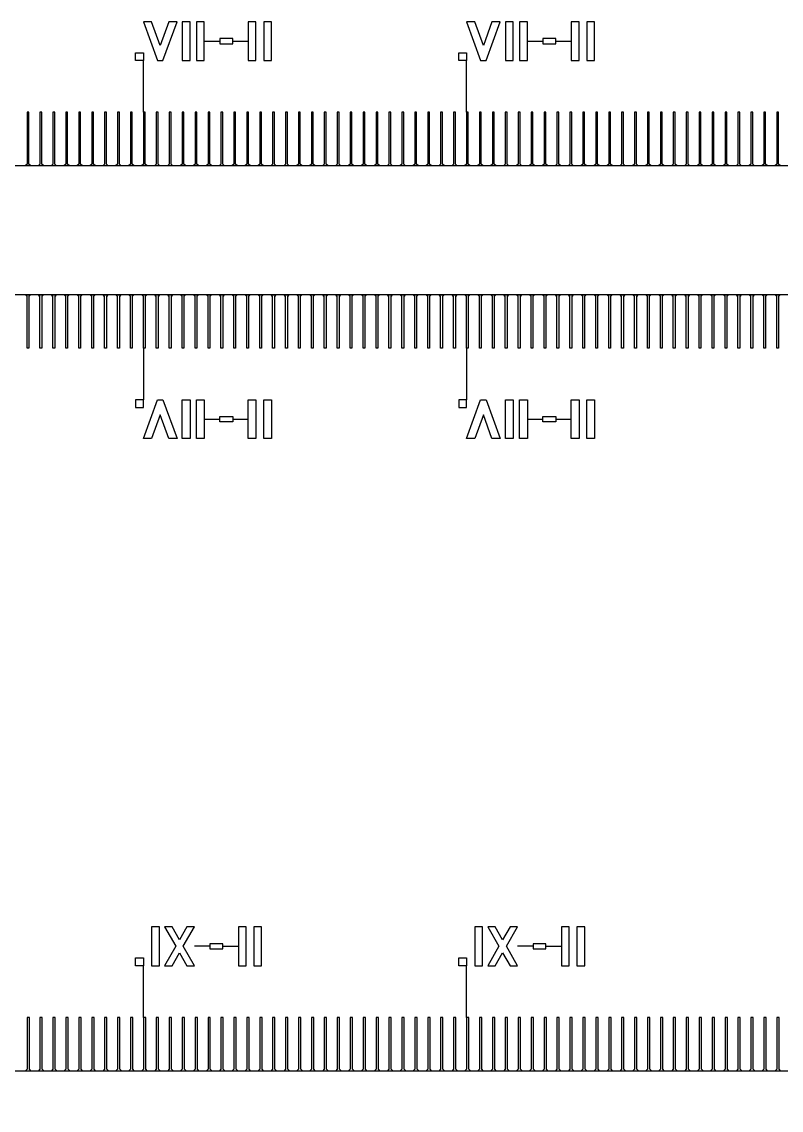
# Model space of a CAD drawing. Extents: x 135699 to 160699, y 112501 to 137501.
# Drawn here: x 148777.6 to 149071.4, y 124836 to 125256.9 of the extents above; entities that cross this region are included whole.
import ezdxf

# ---------------------------------------------------------------- set-up
doc = ezdxf.new("R2010")
doc.units = 13
for name, color, linetype in [('0.7', 50, 'Continuous'), ('0.9', 240, 'Continuous'), ('Main', 140, 'Continuous')]:
    doc.layers.add(name, color=color, linetype=linetype)
doc.layers.add('Write', color=7, linetype='Continuous', true_color=0x839eaa)

msp = doc.modelspace()

# ---------------------------------------------------------------- linework, layer by layer
for p, q in [((148848.23, 125249.41), (148854.23, 125249.41)), ((148859.23, 125249.41), (148865.23, 125249.41)), ((148973.23, 125249.41), (148979.23, 125249.41)), ((148984.23, 125249.41), (148990.23, 125249.41)), ((148824.68, 125221.91), (148824.68, 125241.91)), ((148949.68, 125221.91), (148949.68, 125241.91)), ((148824.68, 125130.71), (148824.68, 125110.71)), ((148949.68, 125130.71), (148949.68, 125110.71)), ((148848.23, 125103.21), (148854.23, 125103.21)), ((148859.23, 125103.21), (148865.23, 125103.21)), ((148973.23, 125103.21), (148979.23, 125103.21)), ((148984.23, 125103.21), (148990.23, 125103.21)), ((148850.42, 124899.41), (148844.42, 124899.41)), ((148855.42, 124899.41), (148861.42, 124899.41)), ((148975.42, 124899.41), (148969.42, 124899.41)), ((148980.42, 124899.41), (148986.42, 124899.41)), ((148824.68, 124871.91), (148824.68, 124891.91)), ((148949.68, 124871.91), (148949.68, 124891.91))]:
    msp.add_line(p, q)
at = {"layer": '0.7'}
for points in [[(148780.98, 125201.31), (148780.38, 125201.91), (148780.38, 125221.91), (148779.68, 125221.91), (148779.68, 125201.91), (148779.08, 125201.31)], [(148785.98, 125201.31), (148785.38, 125201.91), (148785.38, 125221.91), (148784.68, 125221.91), (148784.68, 125201.91), (148784.08, 125201.31)], [(148790.98, 125201.31), (148790.38, 125201.91), (148790.38, 125221.91), (148789.68, 125221.91), (148789.68, 125201.91), (148789.08, 125201.31)], [(148795.98, 125201.31), (148795.38, 125201.91), (148795.38, 125221.91), (148794.68, 125221.91), (148794.68, 125201.91), (148794.08, 125201.31)], [(148800.98, 125201.31), (148800.38, 125201.91), (148800.38, 125221.91), (148799.68, 125221.91), (148799.68, 125201.91), (148799.08, 125201.31)], [(148805.98, 125201.31), (148805.38, 125201.91), (148805.38, 125221.91), (148804.68, 125221.91), (148804.68, 125201.91), (148804.08, 125201.31)], [(148810.98, 125201.31), (148810.38, 125201.91), (148810.38, 125221.91), (148809.68, 125221.91), (148809.68, 125201.91), (148809.08, 125201.31)], [(148815.98, 125201.31), (148815.38, 125201.91), (148815.38, 125221.91), (148814.68, 125221.91), (148814.68, 125201.91), (148814.08, 125201.31)], [(148820.98, 125201.31), (148820.38, 125201.91), (148820.38, 125221.91), (148819.68, 125221.91), (148819.68, 125201.91), (148819.08, 125201.31)], [(148825.98, 125201.31), (148825.38, 125201.91), (148825.38, 125221.91), (148824.68, 125221.91), (148824.68, 125201.91), (148824.08, 125201.31)], [(148830.98, 125201.31), (148830.38, 125201.91), (148830.38, 125221.91), (148829.68, 125221.91), (148829.68, 125201.91), (148829.08, 125201.31)], [(148835.98, 125201.31), (148835.38, 125201.91), (148835.38, 125221.91), (148834.68, 125221.91), (148834.68, 125201.91), (148834.08, 125201.31)], [(148840.98, 125201.31), (148840.38, 125201.91), (148840.38, 125221.91), (148839.68, 125221.91), (148839.68, 125201.91), (148839.08, 125201.31)], [(148845.98, 125201.31), (148845.38, 125201.91), (148845.38, 125221.91), (148844.68, 125221.91), (148844.68, 125201.91), (148844.08, 125201.31)], [(148850.98, 125201.31), (148850.38, 125201.91), (148850.38, 125221.91), (148849.68, 125221.91), (148849.68, 125201.91), (148849.08, 125201.31)], [(148855.98, 125201.31), (148855.38, 125201.91), (148855.38, 125221.91), (148854.68, 125221.91), (148854.68, 125201.91), (148854.08, 125201.31)], [(148860.98, 125201.31), (148860.38, 125201.91), (148860.38, 125221.91), (148859.68, 125221.91), (148859.68, 125201.91), (148859.08, 125201.31)], [(148865.98, 125201.31), (148865.38, 125201.91), (148865.38, 125221.91), (148864.68, 125221.91), (148864.68, 125201.91), (148864.08, 125201.31)], [(148870.98, 125201.31), (148870.38, 125201.91), (148870.38, 125221.91), (148869.68, 125221.91), (148869.68, 125201.91), (148869.08, 125201.31)], [(148875.98, 125201.31), (148875.38, 125201.91), (148875.38, 125221.91), (148874.68, 125221.91), (148874.68, 125201.91), (148874.08, 125201.31)], [(148880.98, 125201.31), (148880.38, 125201.91), (148880.38, 125221.91), (148879.68, 125221.91), (148879.68, 125201.91), (148879.08, 125201.31)], [(148885.98, 125201.31), (148885.38, 125201.91), (148885.38, 125221.91), (148884.68, 125221.91), (148884.68, 125201.91), (148884.08, 125201.31)], [(148890.98, 125201.31), (148890.38, 125201.91), (148890.38, 125221.91), (148889.68, 125221.91), (148889.68, 125201.91), (148889.08, 125201.31)], [(148895.98, 125201.31), (148895.38, 125201.91), (148895.38, 125221.91), (148894.68, 125221.91), (148894.68, 125201.91), (148894.08, 125201.31)], [(148900.98, 125201.31), (148900.38, 125201.91), (148900.38, 125221.91), (148899.68, 125221.91), (148899.68, 125201.91), (148899.08, 125201.31)], [(148905.98, 125201.31), (148905.38, 125201.91), (148905.38, 125221.91), (148904.68, 125221.91), (148904.68, 125201.91), (148904.08, 125201.31)], [(148910.98, 125201.31), (148910.38, 125201.91), (148910.38, 125221.91), (148909.68, 125221.91), (148909.68, 125201.91), (148909.08, 125201.31)], [(148915.98, 125201.31), (148915.38, 125201.91), (148915.38, 125221.91), (148914.68, 125221.91), (148914.68, 125201.91), (148914.08, 125201.31)], [(148920.98, 125201.31), (148920.38, 125201.91), (148920.38, 125221.91), (148919.68, 125221.91), (148919.68, 125201.91), (148919.08, 125201.31)], [(148925.98, 125201.31), (148925.38, 125201.91), (148925.38, 125221.91), (148924.68, 125221.91), (148924.68, 125201.91), (148924.08, 125201.31)], [(148930.98, 125201.31), (148930.38, 125201.91), (148930.38, 125221.91), (148929.68, 125221.91), (148929.68, 125201.91), (148929.08, 125201.31)], [(148935.98, 125201.31), (148935.38, 125201.91), (148935.38, 125221.91), (148934.68, 125221.91), (148934.68, 125201.91), (148934.08, 125201.31)], [(148940.98, 125201.31), (148940.38, 125201.91), (148940.38, 125221.91), (148939.68, 125221.91), (148939.68, 125201.91), (148939.08, 125201.31)], [(148945.98, 125201.31), (148945.38, 125201.91), (148945.38, 125221.91), (148944.68, 125221.91), (148944.68, 125201.91), (148944.08, 125201.31)], [(148950.98, 125201.31), (148950.38, 125201.91), (148950.38, 125221.91), (148949.68, 125221.91), (148949.68, 125201.91), (148949.08, 125201.31)], [(148955.98, 125201.31), (148955.38, 125201.91), (148955.38, 125221.91), (148954.68, 125221.91), (148954.68, 125201.91), (148954.08, 125201.31)], [(148960.98, 125201.31), (148960.38, 125201.91), (148960.38, 125221.91), (148959.68, 125221.91), (148959.68, 125201.91), (148959.08, 125201.31)], [(148965.98, 125201.31), (148965.38, 125201.91), (148965.38, 125221.91), (148964.68, 125221.91), (148964.68, 125201.91), (148964.08, 125201.31)], [(148970.98, 125201.31), (148970.38, 125201.91), (148970.38, 125221.91), (148969.68, 125221.91), (148969.68, 125201.91), (148969.08, 125201.31)], [(148975.98, 125201.31), (148975.38, 125201.91), (148975.38, 125221.91), (148974.68, 125221.91), (148974.68, 125201.91), (148974.08, 125201.31)], [(148980.98, 125201.31), (148980.38, 125201.91), (148980.38, 125221.91), (148979.68, 125221.91), (148979.68, 125201.91), (148979.08, 125201.31)], [(148985.98, 125201.31), (148985.38, 125201.91), (148985.38, 125221.91), (148984.68, 125221.91), (148984.68, 125201.91), (148984.08, 125201.31)], [(148990.98, 125201.31), (148990.38, 125201.91), (148990.38, 125221.91), (148989.68, 125221.91), (148989.68, 125201.91), (148989.08, 125201.31)], [(148995.98, 125201.31), (148995.38, 125201.91), (148995.38, 125221.91), (148994.68, 125221.91), (148994.68, 125201.91), (148994.08, 125201.31)], [(149000.98, 125201.31), (149000.38, 125201.91), (149000.38, 125221.91), (148999.68, 125221.91), (148999.68, 125201.91), (148999.08, 125201.31)], [(149005.98, 125201.31), (149005.38, 125201.91), (149005.38, 125221.91), (149004.68, 125221.91), (149004.68, 125201.91), (149004.08, 125201.31)], [(149010.98, 125201.31), (149010.38, 125201.91), (149010.38, 125221.91), (149009.68, 125221.91), (149009.68, 125201.91), (149009.08, 125201.31)], [(149015.98, 125201.31), (149015.38, 125201.91), (149015.38, 125221.91), (149014.68, 125221.91), (149014.68, 125201.91), (149014.08, 125201.31)], [(149020.98, 125201.31), (149020.38, 125201.91), (149020.38, 125221.91), (149019.68, 125221.91), (149019.68, 125201.91), (149019.08, 125201.31)], [(149025.98, 125201.31), (149025.38, 125201.91), (149025.38, 125221.91), (149024.68, 125221.91), (149024.68, 125201.91), (149024.08, 125201.31)], [(149030.98, 125201.31), (149030.38, 125201.91), (149030.38, 125221.91), (149029.68, 125221.91), (149029.68, 125201.91), (149029.08, 125201.31)], [(149035.98, 125201.31), (149035.38, 125201.91), (149035.38, 125221.91), (149034.68, 125221.91), (149034.68, 125201.91), (149034.08, 125201.31)], [(149040.98, 125201.31), (149040.38, 125201.91), (149040.38, 125221.91), (149039.68, 125221.91), (149039.68, 125201.91), (149039.08, 125201.31)], [(149045.98, 125201.31), (149045.38, 125201.91), (149045.38, 125221.91), (149044.68, 125221.91), (149044.68, 125201.91), (149044.08, 125201.31)], [(149050.98, 125201.31), (149050.38, 125201.91), (149050.38, 125221.91), (149049.68, 125221.91), (149049.68, 125201.91), (149049.08, 125201.31)], [(149055.98, 125201.31), (149055.38, 125201.91), (149055.38, 125221.91), (149054.68, 125221.91), (149054.68, 125201.91), (149054.08, 125201.31)], [(149060.98, 125201.31), (149060.38, 125201.91), (149060.38, 125221.91), (149059.68, 125221.91), (149059.68, 125201.91), (149059.08, 125201.31)], [(149065.98, 125201.31), (149065.38, 125201.91), (149065.38, 125221.91), (149064.68, 125221.91), (149064.68, 125201.91), (149064.08, 125201.31)], [(149070.98, 125201.31), (149070.38, 125201.91), (149070.38, 125221.91), (149069.68, 125221.91), (149069.68, 125201.91), (149069.08, 125201.31)], [(148780.98, 125151.31), (148780.38, 125150.71), (148780.38, 125130.71), (148779.68, 125130.71), (148779.68, 125150.71), (148779.08, 125151.31)], [(148785.98, 125151.31), (148785.38, 125150.71), (148785.38, 125130.71), (148784.68, 125130.71), (148784.68, 125150.71), (148784.08, 125151.31)], [(148790.98, 125151.31), (148790.38, 125150.71), (148790.38, 125130.71), (148789.68, 125130.71), (148789.68, 125150.71), (148789.08, 125151.31)], [(148795.98, 125151.31), (148795.38, 125150.71), (148795.38, 125130.71), (148794.68, 125130.71), (148794.68, 125150.71), (148794.08, 125151.31)], [(148800.98, 125151.31), (148800.38, 125150.71), (148800.38, 125130.71), (148799.68, 125130.71), (148799.68, 125150.71), (148799.08, 125151.31)], [(148805.98, 125151.31), (148805.38, 125150.71), (148805.38, 125130.71), (148804.68, 125130.71), (148804.68, 125150.71), (148804.08, 125151.31)], [(148810.98, 125151.31), (148810.38, 125150.71), (148810.38, 125130.71), (148809.68, 125130.71), (148809.68, 125150.71), (148809.08, 125151.31)], [(148815.98, 125151.31), (148815.38, 125150.71), (148815.38, 125130.71), (148814.68, 125130.71), (148814.68, 125150.71), (148814.08, 125151.31)], [(148820.98, 125151.31), (148820.38, 125150.71), (148820.38, 125130.71), (148819.68, 125130.71), (148819.68, 125150.71), (148819.08, 125151.31)], [(148825.98, 125151.31), (148825.38, 125150.71), (148825.38, 125130.71), (148824.68, 125130.71), (148824.68, 125150.71), (148824.08, 125151.31)], [(148830.98, 125151.31), (148830.38, 125150.71), (148830.38, 125130.71), (148829.68, 125130.71), (148829.68, 125150.71), (148829.08, 125151.31)], [(148835.98, 125151.31), (148835.38, 125150.71), (148835.38, 125130.71), (148834.68, 125130.71), (148834.68, 125150.71), (148834.08, 125151.31)], [(148840.98, 125151.31), (148840.38, 125150.71), (148840.38, 125130.71), (148839.68, 125130.71), (148839.68, 125150.71), (148839.08, 125151.31)], [(148845.98, 125151.31), (148845.38, 125150.71), (148845.38, 125130.71), (148844.68, 125130.71), (148844.68, 125150.71), (148844.08, 125151.31)], [(148850.98, 125151.31), (148850.38, 125150.71), (148850.38, 125130.71), (148849.68, 125130.71), (148849.68, 125150.71), (148849.08, 125151.31)], [(148855.98, 125151.31), (148855.38, 125150.71), (148855.38, 125130.71), (148854.68, 125130.71), (148854.68, 125150.71), (148854.08, 125151.31)], [(148860.98, 125151.31), (148860.38, 125150.71), (148860.38, 125130.71), (148859.68, 125130.71), (148859.68, 125150.71), (148859.08, 125151.31)], [(148865.98, 125151.31), (148865.38, 125150.71), (148865.38, 125130.71), (148864.68, 125130.71), (148864.68, 125150.71), (148864.08, 125151.31)], [(148870.98, 125151.31), (148870.38, 125150.71), (148870.38, 125130.71), (148869.68, 125130.71), (148869.68, 125150.71), (148869.08, 125151.31)], [(148875.98, 125151.31), (148875.38, 125150.71), (148875.38, 125130.71), (148874.68, 125130.71), (148874.68, 125150.71), (148874.08, 125151.31)], [(148880.98, 125151.31), (148880.38, 125150.71), (148880.38, 125130.71), (148879.68, 125130.71), (148879.68, 125150.71), (148879.08, 125151.31)], [(148885.98, 125151.31), (148885.38, 125150.71), (148885.38, 125130.71), (148884.68, 125130.71), (148884.68, 125150.71), (148884.08, 125151.31)], [(148890.98, 125151.31), (148890.38, 125150.71), (148890.38, 125130.71), (148889.68, 125130.71), (148889.68, 125150.71), (148889.08, 125151.31)], [(148895.98, 125151.31), (148895.38, 125150.71), (148895.38, 125130.71), (148894.68, 125130.71), (148894.68, 125150.71), (148894.08, 125151.31)], [(148900.98, 125151.31), (148900.38, 125150.71), (148900.38, 125130.71), (148899.68, 125130.71), (148899.68, 125150.71), (148899.08, 125151.31)], [(148905.98, 125151.31), (148905.38, 125150.71), (148905.38, 125130.71), (148904.68, 125130.71), (148904.68, 125150.71), (148904.08, 125151.31)], [(148910.98, 125151.31), (148910.38, 125150.71), (148910.38, 125130.71), (148909.68, 125130.71), (148909.68, 125150.71), (148909.08, 125151.31)], [(148915.98, 125151.31), (148915.38, 125150.71), (148915.38, 125130.71), (148914.68, 125130.71), (148914.68, 125150.71), (148914.08, 125151.31)], [(148920.98, 125151.31), (148920.38, 125150.71), (148920.38, 125130.71), (148919.68, 125130.71), (148919.68, 125150.71), (148919.08, 125151.31)], [(148925.98, 125151.31), (148925.38, 125150.71), (148925.38, 125130.71), (148924.68, 125130.71), (148924.68, 125150.71), (148924.08, 125151.31)], [(148930.98, 125151.31), (148930.38, 125150.71), (148930.38, 125130.71), (148929.68, 125130.71), (148929.68, 125150.71), (148929.08, 125151.31)], [(148935.98, 125151.31), (148935.38, 125150.71), (148935.38, 125130.71), (148934.68, 125130.71), (148934.68, 125150.71), (148934.08, 125151.31)], [(148940.98, 125151.31), (148940.38, 125150.71), (148940.38, 125130.71), (148939.68, 125130.71), (148939.68, 125150.71), (148939.08, 125151.31)], [(148945.98, 125151.31), (148945.38, 125150.71), (148945.38, 125130.71), (148944.68, 125130.71), (148944.68, 125150.71), (148944.08, 125151.31)], [(148950.98, 125151.31), (148950.38, 125150.71), (148950.38, 125130.71), (148949.68, 125130.71), (148949.68, 125150.71), (148949.08, 125151.31)], [(148955.98, 125151.31), (148955.38, 125150.71), (148955.38, 125130.71), (148954.68, 125130.71), (148954.68, 125150.71), (148954.08, 125151.31)], [(148960.98, 125151.31), (148960.38, 125150.71), (148960.38, 125130.71), (148959.68, 125130.71), (148959.68, 125150.71), (148959.08, 125151.31)], [(148965.98, 125151.31), (148965.38, 125150.71), (148965.38, 125130.71), (148964.68, 125130.71), (148964.68, 125150.71), (148964.08, 125151.31)], [(148970.98, 125151.31), (148970.38, 125150.71), (148970.38, 125130.71), (148969.68, 125130.71), (148969.68, 125150.71), (148969.08, 125151.31)], [(148975.98, 125151.31), (148975.38, 125150.71), (148975.38, 125130.71), (148974.68, 125130.71), (148974.68, 125150.71), (148974.08, 125151.31)], [(148980.98, 125151.31), (148980.38, 125150.71), (148980.38, 125130.71), (148979.68, 125130.71), (148979.68, 125150.71), (148979.08, 125151.31)], [(148985.98, 125151.31), (148985.38, 125150.71), (148985.38, 125130.71), (148984.68, 125130.71), (148984.68, 125150.71), (148984.08, 125151.31)], [(148990.98, 125151.31), (148990.38, 125150.71), (148990.38, 125130.71), (148989.68, 125130.71), (148989.68, 125150.71), (148989.08, 125151.31)], [(148995.98, 125151.31), (148995.38, 125150.71), (148995.38, 125130.71), (148994.68, 125130.71), (148994.68, 125150.71), (148994.08, 125151.31)], [(149000.98, 125151.31), (149000.38, 125150.71), (149000.38, 125130.71), (148999.68, 125130.71), (148999.68, 125150.71), (148999.08, 125151.31)], [(149005.98, 125151.31), (149005.38, 125150.71), (149005.38, 125130.71), (149004.68, 125130.71), (149004.68, 125150.71), (149004.08, 125151.31)], [(149010.98, 125151.31), (149010.38, 125150.71), (149010.38, 125130.71), (149009.68, 125130.71), (149009.68, 125150.71), (149009.08, 125151.31)], [(149015.98, 125151.31), (149015.38, 125150.71), (149015.38, 125130.71), (149014.68, 125130.71), (149014.68, 125150.71), (149014.08, 125151.31)], [(149020.98, 125151.31), (149020.38, 125150.71), (149020.38, 125130.71), (149019.68, 125130.71), (149019.68, 125150.71), (149019.08, 125151.31)], [(149025.98, 125151.31), (149025.38, 125150.71), (149025.38, 125130.71), (149024.68, 125130.71), (149024.68, 125150.71), (149024.08, 125151.31)], [(149030.98, 125151.31), (149030.38, 125150.71), (149030.38, 125130.71), (149029.68, 125130.71), (149029.68, 125150.71), (149029.08, 125151.31)], [(149035.98, 125151.31), (149035.38, 125150.71), (149035.38, 125130.71), (149034.68, 125130.71), (149034.68, 125150.71), (149034.08, 125151.31)], [(149040.98, 125151.31), (149040.38, 125150.71), (149040.38, 125130.71), (149039.68, 125130.71), (149039.68, 125150.71), (149039.08, 125151.31)], [(149045.98, 125151.31), (149045.38, 125150.71), (149045.38, 125130.71), (149044.68, 125130.71), (149044.68, 125150.71), (149044.08, 125151.31)], [(149050.98, 125151.31), (149050.38, 125150.71), (149050.38, 125130.71), (149049.68, 125130.71), (149049.68, 125150.71), (149049.08, 125151.31)], [(149055.98, 125151.31), (149055.38, 125150.71), (149055.38, 125130.71), (149054.68, 125130.71), (149054.68, 125150.71), (149054.08, 125151.31)], [(149060.98, 125151.31), (149060.38, 125150.71), (149060.38, 125130.71), (149059.68, 125130.71), (149059.68, 125150.71), (149059.08, 125151.31)], [(149065.98, 125151.31), (149065.38, 125150.71), (149065.38, 125130.71), (149064.68, 125130.71), (149064.68, 125150.71), (149064.08, 125151.31)], [(149070.98, 125151.31), (149070.38, 125150.71), (149070.38, 125130.71), (149069.68, 125130.71), (149069.68, 125150.71), (149069.08, 125151.31)]]:
    msp.add_lwpolyline(points, close=True, dxfattribs=at)
at = {"layer": '0.9'}
for points in [[(148781.18, 124851.31), (148780.58, 124851.91), (148780.58, 124871.91), (148779.68, 124871.91), (148779.68, 124851.91), (148779.08, 124851.31)], [(148786.18, 124851.31), (148785.58, 124851.91), (148785.58, 124871.91), (148784.68, 124871.91), (148784.68, 124851.91), (148784.08, 124851.31)], [(148791.18, 124851.31), (148790.58, 124851.91), (148790.58, 124871.91), (148789.68, 124871.91), (148789.68, 124851.91), (148789.08, 124851.31)], [(148796.18, 124851.31), (148795.58, 124851.91), (148795.58, 124871.91), (148794.68, 124871.91), (148794.68, 124851.91), (148794.08, 124851.31)], [(148801.18, 124851.31), (148800.58, 124851.91), (148800.58, 124871.91), (148799.68, 124871.91), (148799.68, 124851.91), (148799.08, 124851.31)], [(148806.18, 124851.31), (148805.58, 124851.91), (148805.58, 124871.91), (148804.68, 124871.91), (148804.68, 124851.91), (148804.08, 124851.31)], [(148811.18, 124851.31), (148810.58, 124851.91), (148810.58, 124871.91), (148809.68, 124871.91), (148809.68, 124851.91), (148809.08, 124851.31)], [(148816.18, 124851.31), (148815.58, 124851.91), (148815.58, 124871.91), (148814.68, 124871.91), (148814.68, 124851.91), (148814.08, 124851.31)], [(148821.18, 124851.31), (148820.58, 124851.91), (148820.58, 124871.91), (148819.68, 124871.91), (148819.68, 124851.91), (148819.08, 124851.31)], [(148826.18, 124851.31), (148825.58, 124851.91), (148825.58, 124871.91), (148824.68, 124871.91), (148824.68, 124851.91), (148824.08, 124851.31)], [(148831.18, 124851.31), (148830.58, 124851.91), (148830.58, 124871.91), (148829.68, 124871.91), (148829.68, 124851.91), (148829.08, 124851.31)], [(148836.18, 124851.31), (148835.58, 124851.91), (148835.58, 124871.91), (148834.68, 124871.91), (148834.68, 124851.91), (148834.08, 124851.31)], [(148841.18, 124851.31), (148840.58, 124851.91), (148840.58, 124871.91), (148839.68, 124871.91), (148839.68, 124851.91), (148839.08, 124851.31)], [(148846.18, 124851.31), (148845.58, 124851.91), (148845.58, 124871.91), (148844.68, 124871.91), (148844.68, 124851.91), (148844.08, 124851.31)], [(148851.18, 124851.31), (148850.58, 124851.91), (148850.58, 124871.91), (148849.68, 124871.91), (148849.68, 124851.91), (148849.08, 124851.31)], [(148856.18, 124851.31), (148855.58, 124851.91), (148855.58, 124871.91), (148854.68, 124871.91), (148854.68, 124851.91), (148854.08, 124851.31)], [(148861.18, 124851.31), (148860.58, 124851.91), (148860.58, 124871.91), (148859.68, 124871.91), (148859.68, 124851.91), (148859.08, 124851.31)], [(148866.18, 124851.31), (148865.58, 124851.91), (148865.58, 124871.91), (148864.68, 124871.91), (148864.68, 124851.91), (148864.08, 124851.31)], [(148871.18, 124851.31), (148870.58, 124851.91), (148870.58, 124871.91), (148869.68, 124871.91), (148869.68, 124851.91), (148869.08, 124851.31)], [(148876.18, 124851.31), (148875.58, 124851.91), (148875.58, 124871.91), (148874.68, 124871.91), (148874.68, 124851.91), (148874.08, 124851.31)], [(148881.18, 124851.31), (148880.58, 124851.91), (148880.58, 124871.91), (148879.68, 124871.91), (148879.68, 124851.91), (148879.08, 124851.31)], [(148886.18, 124851.31), (148885.58, 124851.91), (148885.58, 124871.91), (148884.68, 124871.91), (148884.68, 124851.91), (148884.08, 124851.31)], [(148891.18, 124851.31), (148890.58, 124851.91), (148890.58, 124871.91), (148889.68, 124871.91), (148889.68, 124851.91), (148889.08, 124851.31)], [(148896.18, 124851.31), (148895.58, 124851.91), (148895.58, 124871.91), (148894.68, 124871.91), (148894.68, 124851.91), (148894.08, 124851.31)], [(148901.18, 124851.31), (148900.58, 124851.91), (148900.58, 124871.91), (148899.68, 124871.91), (148899.68, 124851.91), (148899.08, 124851.31)], [(148906.18, 124851.31), (148905.58, 124851.91), (148905.58, 124871.91), (148904.68, 124871.91), (148904.68, 124851.91), (148904.08, 124851.31)], [(148911.18, 124851.31), (148910.58, 124851.91), (148910.58, 124871.91), (148909.68, 124871.91), (148909.68, 124851.91), (148909.08, 124851.31)], [(148916.18, 124851.31), (148915.58, 124851.91), (148915.58, 124871.91), (148914.68, 124871.91), (148914.68, 124851.91), (148914.08, 124851.31)], [(148921.18, 124851.31), (148920.58, 124851.91), (148920.58, 124871.91), (148919.68, 124871.91), (148919.68, 124851.91), (148919.08, 124851.31)], [(148926.18, 124851.31), (148925.58, 124851.91), (148925.58, 124871.91), (148924.68, 124871.91), (148924.68, 124851.91), (148924.08, 124851.31)], [(148931.18, 124851.31), (148930.58, 124851.91), (148930.58, 124871.91), (148929.68, 124871.91), (148929.68, 124851.91), (148929.08, 124851.31)], [(148936.18, 124851.31), (148935.58, 124851.91), (148935.58, 124871.91), (148934.68, 124871.91), (148934.68, 124851.91), (148934.08, 124851.31)], [(148941.18, 124851.31), (148940.58, 124851.91), (148940.58, 124871.91), (148939.68, 124871.91), (148939.68, 124851.91), (148939.08, 124851.31)], [(148946.18, 124851.31), (148945.58, 124851.91), (148945.58, 124871.91), (148944.68, 124871.91), (148944.68, 124851.91), (148944.08, 124851.31)], [(148951.18, 124851.31), (148950.58, 124851.91), (148950.58, 124871.91), (148949.68, 124871.91), (148949.68, 124851.91), (148949.08, 124851.31)], [(148956.18, 124851.31), (148955.58, 124851.91), (148955.58, 124871.91), (148954.68, 124871.91), (148954.68, 124851.91), (148954.08, 124851.31)], [(148961.18, 124851.31), (148960.58, 124851.91), (148960.58, 124871.91), (148959.68, 124871.91), (148959.68, 124851.91), (148959.08, 124851.31)], [(148966.18, 124851.31), (148965.58, 124851.91), (148965.58, 124871.91), (148964.68, 124871.91), (148964.68, 124851.91), (148964.08, 124851.31)], [(148971.18, 124851.31), (148970.58, 124851.91), (148970.58, 124871.91), (148969.68, 124871.91), (148969.68, 124851.91), (148969.08, 124851.31)], [(148976.18, 124851.31), (148975.58, 124851.91), (148975.58, 124871.91), (148974.68, 124871.91), (148974.68, 124851.91), (148974.08, 124851.31)], [(148981.18, 124851.31), (148980.58, 124851.91), (148980.58, 124871.91), (148979.68, 124871.91), (148979.68, 124851.91), (148979.08, 124851.31)], [(148986.18, 124851.31), (148985.58, 124851.91), (148985.58, 124871.91), (148984.68, 124871.91), (148984.68, 124851.91), (148984.08, 124851.31)], [(148991.18, 124851.31), (148990.58, 124851.91), (148990.58, 124871.91), (148989.68, 124871.91), (148989.68, 124851.91), (148989.08, 124851.31)], [(148996.18, 124851.31), (148995.58, 124851.91), (148995.58, 124871.91), (148994.68, 124871.91), (148994.68, 124851.91), (148994.08, 124851.31)], [(149001.18, 124851.31), (149000.58, 124851.91), (149000.58, 124871.91), (148999.68, 124871.91), (148999.68, 124851.91), (148999.08, 124851.31)], [(149006.18, 124851.31), (149005.58, 124851.91), (149005.58, 124871.91), (149004.68, 124871.91), (149004.68, 124851.91), (149004.08, 124851.31)], [(149011.18, 124851.31), (149010.58, 124851.91), (149010.58, 124871.91), (149009.68, 124871.91), (149009.68, 124851.91), (149009.08, 124851.31)], [(149016.18, 124851.31), (149015.58, 124851.91), (149015.58, 124871.91), (149014.68, 124871.91), (149014.68, 124851.91), (149014.08, 124851.31)], [(149021.18, 124851.31), (149020.58, 124851.91), (149020.58, 124871.91), (149019.68, 124871.91), (149019.68, 124851.91), (149019.08, 124851.31)], [(149026.18, 124851.31), (149025.58, 124851.91), (149025.58, 124871.91), (149024.68, 124871.91), (149024.68, 124851.91), (149024.08, 124851.31)], [(149031.18, 124851.31), (149030.58, 124851.91), (149030.58, 124871.91), (149029.68, 124871.91), (149029.68, 124851.91), (149029.08, 124851.31)], [(149036.18, 124851.31), (149035.58, 124851.91), (149035.58, 124871.91), (149034.68, 124871.91), (149034.68, 124851.91), (149034.08, 124851.31)], [(149041.18, 124851.31), (149040.58, 124851.91), (149040.58, 124871.91), (149039.68, 124871.91), (149039.68, 124851.91), (149039.08, 124851.31)], [(149046.18, 124851.31), (149045.58, 124851.91), (149045.58, 124871.91), (149044.68, 124871.91), (149044.68, 124851.91), (149044.08, 124851.31)], [(149051.18, 124851.31), (149050.58, 124851.91), (149050.58, 124871.91), (149049.68, 124871.91), (149049.68, 124851.91), (149049.08, 124851.31)], [(149056.18, 124851.31), (149055.58, 124851.91), (149055.58, 124871.91), (149054.68, 124871.91), (149054.68, 124851.91), (149054.08, 124851.31)], [(149061.18, 124851.31), (149060.58, 124851.91), (149060.58, 124871.91), (149059.68, 124871.91), (149059.68, 124851.91), (149059.08, 124851.31)], [(149066.18, 124851.31), (149065.58, 124851.91), (149065.58, 124871.91), (149064.68, 124871.91), (149064.68, 124851.91), (149064.08, 124851.31)], [(149071.18, 124851.31), (149070.58, 124851.91), (149070.58, 124871.91), (149069.68, 124871.91), (149069.68, 124851.91), (149069.08, 124851.31)]]:
    msp.add_lwpolyline(points, close=True, dxfattribs=at)
at = {"layer": 'Main'}
for points in [[(150449.08, 125201.31, -0.414214), (150549.08, 125101.31), (150549.08, 124901.31, -0.414214), (150449.08, 124801.31), (145949.08, 124801.31, -0.414214), (145849.08, 124901.31), (145849.08, 125101.31, -0.414214), (145949.08, 125201.31)], [(150449.08, 125151.31), (145949.08, 125151.31, 0.414214), (145899.08, 125101.31), (145899.08, 124901.31, 0.414214), (145949.08, 124851.31), (150449.08, 124851.31, 0.414214), (150499.08, 124901.31), (150499.08, 125101.31, 0.414214)]]:
    msp.add_lwpolyline(points, format="xyb", close=True, dxfattribs=at)
at = {"layer": 'Write'}
for points in [[(148831.21, 125247.76), (148827.87, 125256.91), (148824.68, 125256.91), (148830.14, 125241.91), (148832.27, 125241.91), (148837.73, 125256.91), (148834.54, 125256.91)], [(148842.73, 125241.91), (148842.73, 125256.91), (148839.73, 125256.91), (148839.73, 125241.91)], [(148848.23, 125241.91), (148848.23, 125256.91), (148845.23, 125256.91), (148845.23, 125241.91)], [(148868.23, 125241.91), (148868.23, 125256.91), (148865.23, 125256.91), (148865.23, 125241.91)], [(148874.23, 125241.91), (148874.23, 125256.91), (148871.23, 125256.91), (148871.23, 125241.91)], [(148956.21, 125247.76), (148952.87, 125256.91), (148949.68, 125256.91), (148955.14, 125241.91), (148957.27, 125241.91), (148962.73, 125256.91), (148959.54, 125256.91)], [(148967.73, 125241.91), (148967.73, 125256.91), (148964.73, 125256.91), (148964.73, 125241.91)], [(148973.23, 125241.91), (148973.23, 125256.91), (148970.23, 125256.91), (148970.23, 125241.91)], [(148993.23, 125241.91), (148993.23, 125256.91), (148990.23, 125256.91), (148990.23, 125241.91)], [(148999.23, 125241.91), (148999.23, 125256.91), (148996.23, 125256.91), (148996.23, 125241.91)], [(148859.23, 125248.41), (148859.23, 125250.41), (148854.23, 125250.41), (148854.23, 125248.41)], [(148984.23, 125248.41), (148984.23, 125250.41), (148979.23, 125250.41), (148979.23, 125248.41)], [(148821.68, 125241.91), (148821.68, 125244.91), (148824.68, 125244.91), (148824.68, 125241.91)], [(148946.68, 125241.91), (148946.68, 125244.91), (148949.68, 125244.91), (148949.68, 125241.91)], [(148821.68, 125110.71), (148821.68, 125107.71), (148824.68, 125107.71), (148824.68, 125110.71)], [(148831.21, 125104.86), (148827.87, 125095.71), (148824.68, 125095.71), (148830.14, 125110.71), (148832.27, 125110.71), (148837.73, 125095.71), (148834.54, 125095.71)], [(148842.73, 125110.71), (148842.73, 125095.71), (148839.73, 125095.71), (148839.73, 125110.71)], [(148848.23, 125110.71), (148848.23, 125095.71), (148845.23, 125095.71), (148845.23, 125110.71)], [(148868.23, 125110.71), (148868.23, 125095.71), (148865.23, 125095.71), (148865.23, 125110.71)], [(148874.23, 125110.71), (148874.23, 125095.71), (148871.23, 125095.71), (148871.23, 125110.71)], [(148946.68, 125110.71), (148946.68, 125107.71), (148949.68, 125107.71), (148949.68, 125110.71)], [(148956.21, 125104.86), (148952.87, 125095.71), (148949.68, 125095.71), (148955.14, 125110.71), (148957.27, 125110.71), (148962.73, 125095.71), (148959.54, 125095.71)], [(148967.73, 125110.71), (148967.73, 125095.71), (148964.73, 125095.71), (148964.73, 125110.71)], [(148973.23, 125110.71), (148973.23, 125095.71), (148970.23, 125095.71), (148970.23, 125110.71)], [(148993.23, 125110.71), (148993.23, 125095.71), (148990.23, 125095.71), (148990.23, 125110.71)], [(148999.23, 125110.71), (148999.23, 125095.71), (148996.23, 125095.71), (148996.23, 125110.71)], [(148859.23, 125104.21), (148859.23, 125102.21), (148854.23, 125102.21), (148854.23, 125104.21)], [(148984.23, 125104.21), (148984.23, 125102.21), (148979.23, 125102.21), (148979.23, 125104.21)], [(148830.87, 124891.91), (148830.87, 124906.91), (148827.87, 124906.91), (148827.87, 124891.91)], [(148835.76, 124891.91), (148838.65, 124896.91), (148841.54, 124891.91), (148844.42, 124891.91), (148840.09, 124899.41), (148844.42, 124906.91), (148841.54, 124906.91), (148838.65, 124901.91), (148835.76, 124906.91), (148832.87, 124906.91), (148837.21, 124899.41), (148832.87, 124891.91)], [(148864.42, 124891.91), (148864.42, 124906.91), (148861.42, 124906.91), (148861.42, 124891.91)], [(148870.42, 124891.91), (148870.42, 124906.91), (148867.42, 124906.91), (148867.42, 124891.91)], [(148955.87, 124891.91), (148955.87, 124906.91), (148952.87, 124906.91), (148952.87, 124891.91)], [(148960.76, 124891.91), (148963.65, 124896.91), (148966.54, 124891.91), (148969.42, 124891.91), (148965.09, 124899.41), (148969.42, 124906.91), (148966.54, 124906.91), (148963.65, 124901.91), (148960.76, 124906.91), (148957.87, 124906.91), (148962.21, 124899.41), (148957.87, 124891.91)], [(148989.42, 124891.91), (148989.42, 124906.91), (148986.42, 124906.91), (148986.42, 124891.91)], [(148995.42, 124891.91), (148995.42, 124906.91), (148992.42, 124906.91), (148992.42, 124891.91)], [(148855.42, 124898.41), (148855.42, 124900.41), (148850.42, 124900.41), (148850.42, 124898.41)], [(148980.42, 124898.41), (148980.42, 124900.41), (148975.42, 124900.41), (148975.42, 124898.41)], [(148821.68, 124891.91), (148821.68, 124894.91), (148824.68, 124894.91), (148824.68, 124891.91)], [(148946.68, 124891.91), (148946.68, 124894.91), (148949.68, 124894.91), (148949.68, 124891.91)]]:
    msp.add_lwpolyline(points, close=True, dxfattribs=at)

doc.saveas('drawing.dxf')
